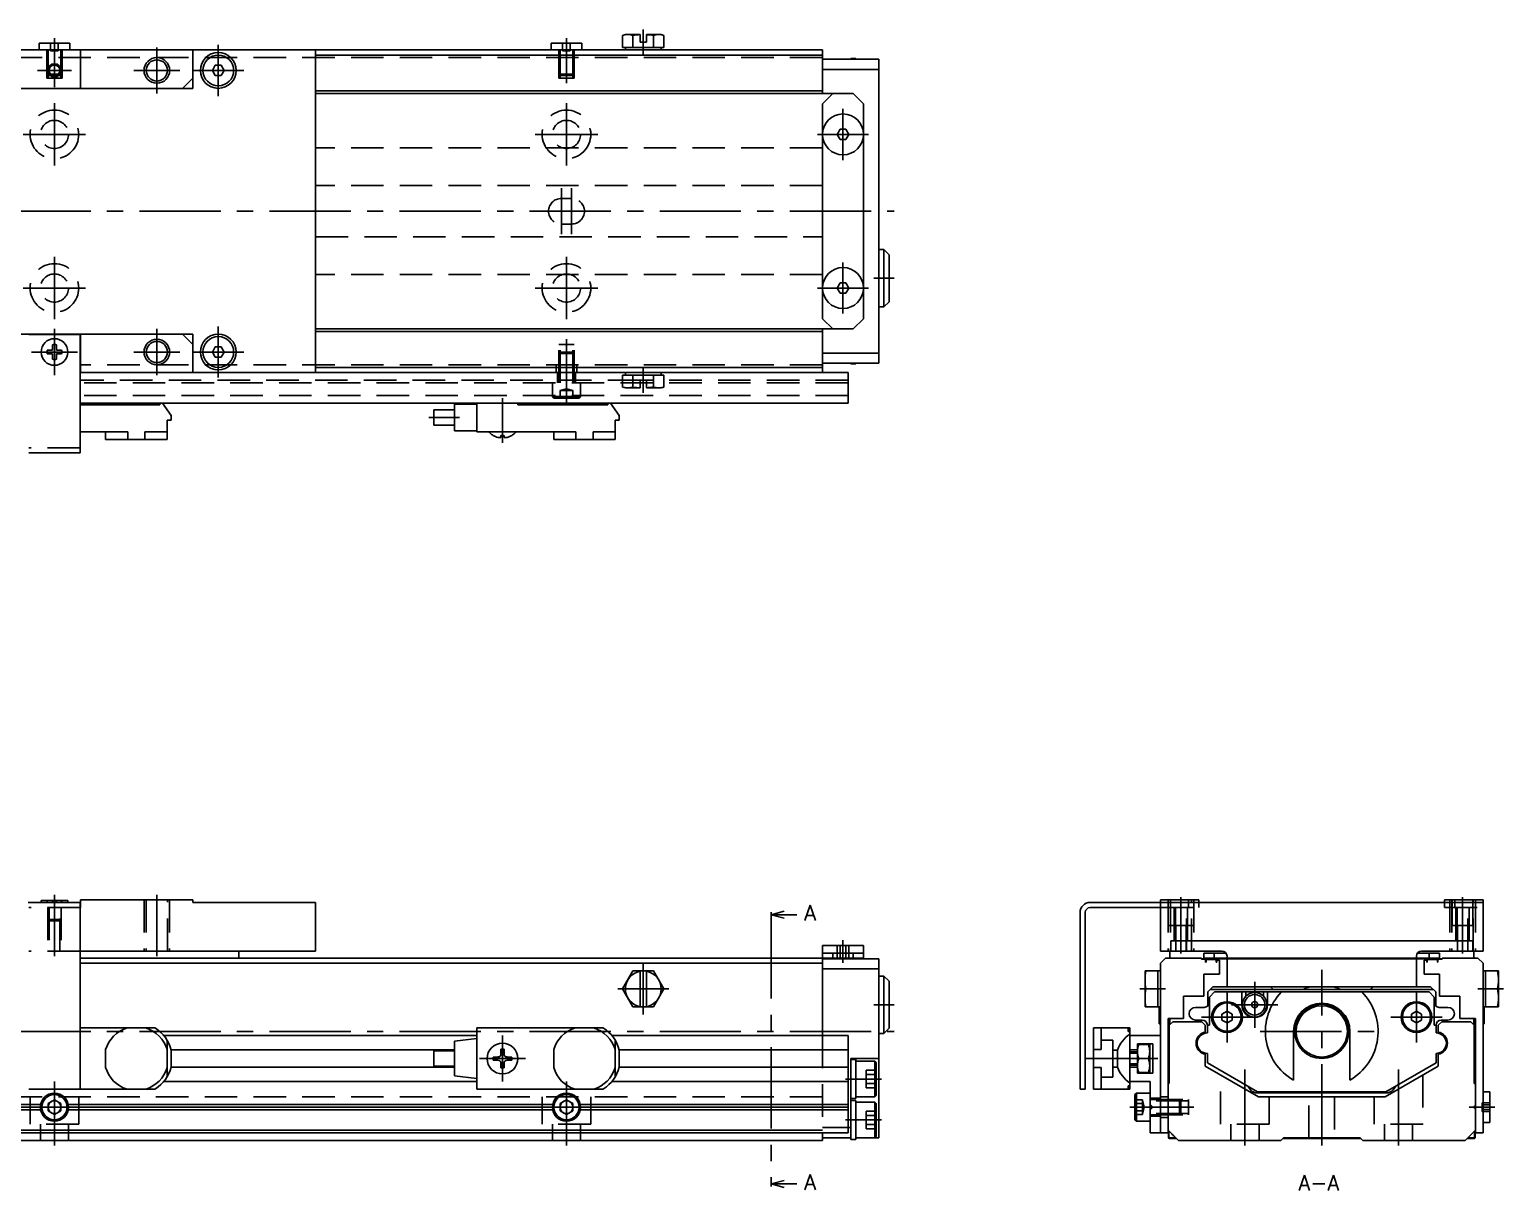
# Model space of a CAD drawing. Extents: x -1 to 611, y -8 to 227.
# Drawn here: x 323.1 to 611, y 0.2 to 227 of the extents above; entities that cross this region are included whole.
import ezdxf

# ---------------------------------------------------------------- set-up
doc = ezdxf.new("R2010")
doc.units = 0
doc.header["$LTSCALE"] = 0.5
doc.linetypes.add('CENTER', pattern=[50.8, 31.75, -6.35, 6.35, -6.35])
doc.linetypes.add('DASHED', pattern=[19.05, 12.7, -6.35])
for name, color, linetype in [('MSM_CENTER', 1, 'CENTER'), ('MSM_CONTINUOUS', 7, 'CONTINUOUS'), ('MSM_DASHED', 4, 'DASHED'), ('MSM_NARROW', 5, 'CONTINUOUS'), ('MSM_PART_NUMBER', 7, 'CONTINUOUS')]:
    doc.layers.add(name, color=color, linetype=linetype)
doc.styles.get("Standard").update_dxf_attribs({"font": 'txt.shx', "height": 1, "bigfont": 'bigfont.shx'})

msp = doc.modelspace()

# ---------------------------------------------------------------- linework, layer by layer
at = {"layer": 'MSM_CENTER'}
for p, q in [((328, 215.7), (328, 225.31)), ((428, 216.5), (428, 225.31)), ((443, 227), (443, 222)), ((348, 214.5), (348, 223.5)), ((360, 214), (360, 224)), ((324.7, 219), (331.3, 219)), ((343.5, 219), (352.5, 219)), ((355, 219), (365, 219)), ((328, 200.41), (328, 212.59)), ((428, 200.41), (428, 212.59)), ((482, 201.5), (482, 211.5)), ((321.91, 206.5), (334.09, 206.5)), ((421.91, 206.5), (434.09, 206.5)), ((477, 206.5), (487, 206.5)), ((427, 187), (427, 196)), ((429, 187), (429, 196)), ((116, 191.5), (492, 191.5)), ((328, 170.41), (328, 182.59)), ((428, 170.41), (428, 182.59)), ((482, 171.5), (482, 181.5)), ((321.91, 176.5), (334.09, 176.5)), ((421.91, 176.5), (434.09, 176.5)), ((477, 176.5), (487, 176.5)), ((488, 178.4), (492, 178.4)), ((328, 159.5), (328, 168.5)), ((348, 159.5), (348, 168.5)), ((360, 159), (360, 169)), ((428, 166.5), (428, 154)), ((323.5, 164), (332.5, 164)), ((343.5, 164), (352.5, 164)), ((355, 164), (365, 164)), ((443, 161), (443, 156.01)), ((415.5, 155), (415.5, 146.27)), ((401.1, 151.2), (407.1, 151.2)), ((328, 58), (328, 46)), ((348, 58), (348, 46)), ((548, 57.5), (548, 46.5)), ((603, 57.5), (603, 46.5)), ((468, 53.6), (468, 2)), ((482, 49.1), (482, 44.7)), ((443, 34.6), (443, 44.6)), ((575.5, 9), (575.5, 43.3)), ((562.4, 32), (562.4, 41)), ((438, 39.6), (448, 39.6)), ((545, 39.6), (540, 39.6)), ((557, 29.1), (557, 39.1)), ((594, 29.1), (594, 39.1)), ((606, 39.6), (611, 39.6)), ((488, 36.5), (492, 36.5)), ((557.9, 36.5), (566.9, 36.5)), ((552, 34.1), (562, 34.1)), ((589, 34.1), (599, 34.1)), ((116, 31.3), (492, 31.3)), ((415.5, 21.5), (415.5, 30.5)), ((563.5, 31.3), (587.5, 31.3)), ((411, 26), (420, 26)), ((543.5, 26), (529.2, 26)), ((560.5, 23.86), (560.5, 9)), ((590.5, 23.86), (590.5, 9)), ((328, 9), (328, 21.5)), ((428, 9), (428, 21.5)), ((482.5, 22), (489.5, 22)), ((323.5, 16.5), (332.5, 16.5)), ((423.5, 16.5), (432.5, 16.5)), ((550.5, 16.5), (538, 16.5)), ((604.3, 16.5), (609.3, 16.5)), ((482.5, 14), (489.5, 14))]:
    msp.add_line(p, q, dxfattribs=at)
at = {"layer": 'MSM_CONTINUOUS'}
for p, q in [((439.5, 226), (438.96, 225.85)), ((438.96, 225.85), (438.96, 223.5)), ((439.5, 226), (442.4, 226)), ((440.98, 225.85), (440.98, 223.5)), ((442.4, 226), (442.4, 224.5)), ((443.6, 224.5), (443.6, 226)), ((443.6, 226), (446.5, 226)), ((445.02, 225.85), (445.02, 223.5)), ((447.04, 225.85), (446.5, 226)), ((447.04, 225.85), (447.04, 223.5)), ((478, 223), (178, 223)), ((325, 224.3), (325, 223)), ((331, 224.3), (325, 224.3)), ((331, 223), (331, 224.3)), ((333.1, 215.5), (333.1, 223)), ((355, 223), (355, 215.5)), ((379, 160), (379, 223)), ((478, 222), (379, 222)), ((425, 224.3), (425, 223)), ((431, 224.3), (425, 224.3)), ((431, 223), (431, 224.3)), ((447.04, 223.5), (438.96, 223.5)), ((439.5, 223.5), (439.5, 223)), ((442.4, 224.5), (443.6, 224.5)), ((446.5, 223), (446.5, 223.5)), ((478, 223), (478, 214.5)), ((359.42, 220), (358.85, 219)), ((358.85, 219), (359.42, 218)), ((360.58, 220), (359.42, 220)), ((361.15, 219), (360.58, 220)), ((360.58, 218), (361.15, 219)), ((489, 221.2), (478, 221.2)), ((489, 219.2), (478, 219.2)), ((484.5, 221.3), (483.5, 221.3)), ((483.5, 221.3), (483.5, 221.2)), ((484.5, 221.3), (484.5, 221.2)), ((489, 221.2), (489, 161.8)), ((355, 217.5), (353, 215.5)), ((359.42, 218), (360.58, 218)), ((355, 215.5), (301, 215.5)), ((478, 215), (379, 215)), ((484, 214.5), (379, 214.5)), ((480, 214.5), (478, 212.5)), ((486, 212.5), (484, 214.5)), ((478, 212.5), (478, 170.5)), ((486, 170.5), (486, 212.5)), ((481.42, 207.5), (480.85, 206.5)), ((481.42, 207.5), (482.58, 207.5)), ((483.15, 206.5), (482.58, 207.5)), ((480.85, 206.5), (481.42, 205.5)), ((481.42, 205.5), (482.58, 205.5)), ((482.58, 205.5), (483.15, 206.5)), ((490, 184), (489, 184)), ((490, 184), (490, 172.8)), ((491, 183), (490, 184)), ((491, 183), (491, 173.8)), ((481.42, 177.5), (480.85, 176.5)), ((480.85, 176.5), (481.42, 175.5)), ((481.42, 177.5), (482.58, 177.5)), ((483.15, 176.5), (482.58, 177.5)), ((482.58, 175.5), (483.15, 176.5)), ((481.42, 175.5), (482.58, 175.5)), ((489, 172.8), (490, 172.8)), ((490, 172.8), (491, 173.8)), ((478, 170.5), (480, 168.5)), ((484, 168.5), (486, 170.5)), ((301, 167.5), (355, 167.5)), ((333, 167.4), (323, 167.4)), ((333, 167.4), (333, 144.3)), ((333.1, 160), (333.1, 167.5)), ((353, 167.5), (355, 165.5)), ((355, 167.5), (355, 160)), ((379, 168.5), (484, 168.5)), ((478, 168), (379, 168)), ((478, 168.5), (478, 160)), ((327.63, 164.37), (326.6, 164.37)), ((327.63, 165.4), (327.63, 164.37)), ((328.37, 164.37), (328.37, 165.4)), ((329.4, 164.37), (328.37, 164.37)), ((359.42, 165), (358.85, 164)), ((360.58, 165), (359.42, 165)), ((361.15, 164), (360.58, 165)), ((326.6, 163.63), (327.63, 163.63)), ((327.63, 163.63), (327.63, 162.6)), ((328.37, 162.6), (328.37, 163.63)), ((328.37, 163.63), (329.4, 163.63)), ((358.85, 164), (359.42, 163)), ((359.42, 163), (360.58, 163)), ((360.58, 163), (361.15, 164)), ((489, 163.8), (478, 163.8)), ((489, 161.8), (478, 161.8)), ((483.5, 161.8), (483.5, 161.7)), ((483.5, 161.7), (484.5, 161.7)), ((484.5, 161.8), (484.5, 161.7)), ((483, 160), (333, 160)), ((478, 161), (379, 161)), ((447.04, 159.5), (438.96, 159.5)), ((438.96, 157.15), (438.96, 159.5)), ((439.5, 160), (439.5, 159.5)), ((440.98, 157.15), (440.98, 159.5)), ((442.4, 158.5), (442.4, 157)), ((443.6, 158.5), (442.4, 158.5)), ((443.6, 157), (443.6, 158.5)), ((445.02, 157.15), (445.02, 159.5)), ((446.5, 159.5), (446.5, 160)), ((447.04, 157.15), (447.04, 159.5)), ((483, 160), (483, 154)), ((438.96, 157.15), (439.5, 157)), ((439.5, 157), (442.4, 157)), ((443.6, 157), (446.5, 157)), ((446.5, 157), (447.04, 157.15)), ((483, 154), (333, 154)), ((348.57, 153.7), (333, 153.7)), ((342.05, 153.7), (342.05, 154)), ((348.57, 153.7), (348.57, 154)), ((349.11, 154), (350.8, 151.6)), ((402.1, 149.7), (402.1, 152.7)), ((406.1, 152.7), (402.1, 152.7)), ((410.5, 153.8), (406.1, 153.8)), ((406.1, 148.6), (406.1, 153.8)), ((410.5, 154), (410.5, 148.4)), ((418.5, 153.7), (418.5, 154)), ((436.07, 153.7), (418.5, 153.7)), ((429.55, 153.7), (429.55, 154)), ((436.07, 153.7), (436.07, 154)), ((436.61, 154), (438.3, 151.6)), ((350, 150.7), (350, 146.9)), ((350.8, 150.7), (350, 150.7)), ((350.8, 151.6), (350.8, 150.7)), ((402.1, 149.7), (406.1, 149.7)), ((437.5, 150.7), (437.5, 146.9)), ((438.3, 150.7), (437.5, 150.7)), ((438.3, 151.6), (438.3, 150.7)), ((333, 148.4), (342.32, 148.4)), ((338, 146.9), (338, 148.4)), ((350, 146.9), (338, 146.9)), ((342.32, 146.9), (342.32, 148.4)), ((350, 148.4), (345.68, 148.4)), ((345.68, 146.9), (345.68, 148.4)), ((406.1, 148.6), (410.5, 148.6)), ((410.5, 148.4), (429.82, 148.4)), ((413.7, 147.71), (413.7, 147.7)), ((415.2, 147.71), (415.2, 147.33)), ((415.8, 147.33), (415.8, 147.71)), ((417.3, 147.7), (417.3, 147.71)), ((425.5, 146.9), (425.5, 148.4)), ((437.5, 146.9), (425.5, 146.9)), ((429.82, 146.9), (429.82, 148.4)), ((437.5, 148.4), (433.18, 148.4)), ((433.18, 146.9), (433.18, 148.4)), ((333, 144.3), (323, 144.3)), ((322.9, 56.5), (333.1, 56.5)), ((325.4, 56.9), (325.4, 56.5)), ((330.6, 56.9), (325.4, 56.9)), ((330.6, 56.5), (330.6, 56.9)), ((333, 56.5), (333, 20)), ((333, 55.5), (333.1, 55.5)), ((355, 57), (333.1, 57)), ((333.1, 55.5), (333.1, 57)), ((355, 56.5), (355, 57)), ((355, 56.5), (379, 56.5)), ((379, 56.5), (379, 47)), ((468, 54.1), (470.5, 54.77)), ((607, 56.5), (530.3, 56.5)), ((530.3, 55.5), (544, 55.5)), ((551.5, 57), (544, 57)), ((544, 47), (544, 57)), ((549.5, 56.5), (549.5, 57)), ((551.5, 56.5), (551.5, 57)), ((607, 57), (599.5, 57)), ((599.5, 56.5), (599.5, 57)), ((601.5, 56.5), (601.5, 57)), ((607, 57), (607, 47)), ((468, 54.6), (468, 53.6)), ((468, 54.1), (473, 54.1)), ((470.5, 53.43), (468, 54.1)), ((528.3, 54.5), (528.3, 20)), ((529.3, 20), (529.3, 54.5)), ((605, 49), (546, 49)), ((546, 49), (546, 47)), ((605, 47), (605, 49)), ((379, 47), (333, 47)), ((364, 47), (364, 45.6)), ((486, 48.1), (478, 48.1)), ((478, 48.1), (478, 30.5)), ((478, 46.6), (486, 46.6)), ((480, 46.6), (480, 45.6)), ((484, 46.6), (484, 45.5)), ((486, 45.5), (486, 48.1)), ((556, 47), (544, 47)), ((545.8, 45.6), (545.8, 47)), ((552.5, 46.6), (556.8, 46.6)), ((552.5, 46.6), (552.5, 45.5)), ((554.5, 46.6), (554.5, 45.6)), ((556.5, 46.87), (556.5, 46.6)), ((594.2, 46.6), (598.5, 46.6)), ((594.5, 46.6), (594.5, 46.87)), ((595, 47), (607, 47)), ((596.5, 46.6), (596.5, 45.6)), ((598.5, 46.6), (598.5, 45.5)), ((605.2, 45.6), (605.2, 47)), ((333, 45.6), (486, 45.6)), ((478, 44.6), (333, 44.6)), ((489, 45.5), (478, 45.5)), ((489, 43.5), (478, 43.5)), ((489, 45.5), (489, 10.5)), ((544, 44.6), (545, 45.6)), ((544, 11.5), (544, 44.6)), ((545, 45.6), (552, 45.6)), ((552, 45.6), (552, 45.4)), ((552, 45.5), (599, 45.5)), ((552, 45.4), (552.8, 45.4)), ((598.5, 45.6), (552.5, 45.6)), ((552.8, 45.4), (552.8, 44.85)), ((552.8, 44.85), (552.9, 44.85)), ((552.9, 44.85), (552.9, 45.35)), ((552.9, 45.35), (554.9, 45.35)), ((554.9, 45.35), (554.9, 44.85)), ((554.9, 44.85), (555, 44.85)), ((555, 45.2), (555.5, 45.2)), ((555, 44.85), (555, 45.2)), ((555.5, 45.2), (555.5, 42.5)), ((557, 46), (557, 45.6)), ((557, 45.5), (557, 40)), ((594, 45.6), (594, 46)), ((594, 40), (594, 45.5)), ((595.5, 45.2), (596, 45.2)), ((595.5, 42.5), (595.5, 45.2)), ((596, 45.2), (596, 44.85)), ((596, 44.85), (596.1, 44.85)), ((596.1, 45.35), (598.1, 45.35)), ((596.1, 44.85), (596.1, 45.35)), ((598.1, 45.35), (598.1, 44.85)), ((598.1, 44.85), (598.2, 44.85)), ((598.2, 45.4), (599, 45.4)), ((598.2, 44.85), (598.2, 45.4)), ((599, 45.6), (606, 45.6)), ((599, 45.4), (599, 45.6)), ((606, 45.6), (607, 44.6)), ((607, 44.6), (607, 11.5)), ((438.96, 39.6), (440.98, 43.1)), ((440.98, 43.1), (445.02, 43.1)), ((442.4, 43.1), (442.4, 36.1)), ((443.6, 36.1), (443.6, 43.1)), ((445.02, 43.1), (447.04, 39.6)), ((490, 42.1), (489, 42.1)), ((491, 41.1), (490, 42.1)), ((490, 42.1), (490, 30.9)), ((491, 41.1), (491, 31.9)), ((541, 43.05), (541.01, 43.1)), ((541, 36.15), (541, 43.05)), ((544, 43.1), (541.01, 43.1)), ((543.5, 43.1), (543.5, 36.1)), ((552.5, 42.5), (552.5, 38.2)), ((555.5, 42.5), (552.5, 42.5)), ((598.5, 42.5), (595.5, 42.5)), ((598.5, 38.2), (598.5, 42.5)), ((609.99, 43.1), (607, 43.1)), ((607.5, 43.1), (607.5, 36.1)), ((609.99, 43.1), (610, 43.05)), ((610, 36.15), (610, 43.05)), ((440.98, 36.1), (438.96, 39.6)), ((447.04, 39.6), (445.02, 36.1)), ((541.15, 39.6), (543.5, 39.6)), ((548.5, 38.2), (548.5, 33.8)), ((552.5, 38.2), (548.5, 38.2)), ((554.25, 40), (553.25, 39)), ((553.25, 39), (553.25, 36.29)), ((554.55, 39), (553.55, 38)), ((553.55, 38), (553.55, 32.5)), ((553.75, 39.5), (597.25, 39.5)), ((554.25, 40), (596.75, 40)), ((596.45, 39), (554.55, 39)), ((559.9, 39), (559.9, 36.5)), ((560.7, 38.19), (560.7, 39)), ((564.1, 39), (564.1, 38.19)), ((564.9, 36.5), (564.9, 39)), ((566, 39.5), (565.5, 40)), ((585.5, 40), (585, 39.5)), ((597.45, 38), (596.45, 39)), ((597.75, 39), (596.75, 40)), ((597.45, 32.5), (597.45, 38)), ((597.75, 36.29), (597.75, 39)), ((602.5, 38.2), (598.5, 38.2)), ((602.5, 33.8), (602.5, 38.2)), ((609.85, 39.6), (607.5, 39.6)), ((445.02, 36.1), (440.98, 36.1)), ((541.01, 36.1), (541, 36.15)), ((541.01, 36.1), (544, 36.1)), ((543.75, 36.1), (543.75, 32.8)), ((552.55, 36), (550.85, 36)), ((557, 35.25), (556, 34.68)), ((556, 34.68), (556, 33.52)), ((558, 34.68), (557, 35.25)), ((558, 34.68), (558, 33.52)), ((594, 35.25), (593, 34.68)), ((593, 34.68), (593, 33.52)), ((595, 34.68), (594, 35.25)), ((595, 34.68), (595, 33.52)), ((600.15, 36), (598.45, 36)), ((607, 36.1), (609.99, 36.1)), ((607.25, 36.1), (607.25, 32.8)), ((610, 36.15), (609.99, 36.1)), ((333, 32), (347.46, 32)), ((410.5, 32), (434.96, 32)), ((410.5, 32), (410.5, 20)), ((490, 30.9), (491, 31.9)), ((530.9, 20), (530.9, 32)), ((530.9, 32), (538, 32)), ((532.4, 32), (532.4, 27.75)), ((537.7, 31.3), (537.7, 32)), ((538, 32), (538, 20)), ((543.75, 32.8), (544, 32.8)), ((545.5, 33.8), (545.5, 11.5)), ((548.5, 33.8), (545.5, 33.8)), ((545.5, 31.8), (545.55, 31.8)), ((545.55, 33.8), (545.55, 21.05)), ((545.65, 21.15), (545.65, 33.8)), ((545.7, 32.5), (546.4, 33.2)), ((545.7, 21.2), (545.7, 32.5)), ((545.8, 32.6), (545.8, 33.8)), ((546.4, 33.2), (552.05, 33.2)), ((550.85, 33.5), (552.16, 33.5)), ((552.05, 33.2), (552.75, 32.5)), ((552.75, 32.5), (552.75, 31.16)), ((553.55, 32.5), (553.16, 32.5)), ((553.16, 32.5), (553.16, 31)), ((556, 33.52), (557, 32.95)), ((557, 32.95), (558, 33.52)), ((593, 33.52), (594, 32.95)), ((594, 32.95), (595, 33.52)), ((597.84, 32.5), (597.45, 32.5)), ((597.84, 31), (597.84, 32.5)), ((598.25, 32.5), (598.95, 33.2)), ((598.25, 31.16), (598.25, 32.5)), ((598.84, 33.5), (600.15, 33.5)), ((598.95, 33.2), (604.6, 33.2)), ((605.5, 33.8), (602.5, 33.8)), ((604.6, 33.2), (605.3, 32.5)), ((605.2, 32.6), (605.2, 33.8)), ((605.3, 32.5), (605.3, 21.2)), ((605.35, 33.8), (605.35, 21.15)), ((605.45, 21.05), (605.45, 33.8)), ((605.45, 31.8), (605.5, 31.8)), ((605.5, 11.5), (605.5, 33.8)), ((607, 32.8), (607.25, 32.8)), ((410.5, 30.5), (349.36, 30.5)), ((350, 29.61), (350, 22.39)), ((406.1, 29.4), (410.5, 29.9)), ((406.1, 29.4), (406.1, 22.6)), ((483, 30.5), (436.86, 30.5)), ((437.5, 29.61), (437.5, 22.39)), ((483, 30.5), (483, 11.5)), ((489, 30.9), (490, 30.9)), ((534.7, 29.61), (532.4, 29.61)), ((534.7, 22.39), (534.7, 29.61)), ((537.7, 31.3), (538, 31.3)), ((544, 30.5), (538, 30.5)), ((539.5, 28.85), (542.5, 28.85)), ((539.5, 23.15), (539.5, 28.85)), ((542.5, 28.85), (542.5, 23.15)), ((570, 21.77), (570, 31.3)), ((581, 31.3), (581, 21.77)), ((338, 27.75), (338, 24.25)), ((406.1, 27.7), (350.79, 27.7)), ((350.8, 27.66), (350.8, 24.34)), ((402.1, 24.5), (402.1, 27.5)), ((406.1, 27.5), (402.1, 27.5)), ((414.6, 26.3), (413.7, 26.3)), ((413.7, 26.3), (413.7, 25.7)), ((415.2, 27.8), (415.2, 26.9)), ((415.8, 27.8), (415.2, 27.8)), ((415.8, 26.9), (415.8, 27.8)), ((417.3, 26.3), (416.4, 26.3)), ((417.3, 25.7), (417.3, 26.3)), ((425.5, 27.75), (425.5, 24.25)), ((483, 27.7), (438.29, 27.7)), ((438.3, 27.66), (438.3, 24.34)), ((483.5, 26), (489, 26)), ((483.5, 26), (483.5, 10.2)), ((530.9, 27.75), (532.4, 27.75)), ((535.6, 27.66), (534.7, 27.66)), ((535.6, 27.66), (535.6, 24.34)), ((538, 27.7), (539.5, 27.7)), ((539.5, 27.3), (538, 27.3)), ((539.5, 28.75), (541.9, 28.75)), ((541.65, 26), (539.75, 26)), ((541.9, 28.75), (541.9, 23.25)), ((552.75, 26.84), (552.75, 24.5)), ((553.16, 27), (553.16, 25.16)), ((597.84, 25.16), (597.84, 27)), ((598.25, 24.5), (598.25, 26.84)), ((406.1, 24.3), (350.79, 24.3)), ((402.1, 24.5), (406.1, 24.5)), ((413.7, 25.7), (414.6, 25.7)), ((415.2, 25.1), (415.2, 24.2)), ((415.2, 24.2), (415.8, 24.2)), ((415.8, 24.2), (415.8, 25.1)), ((416.4, 25.7), (417.3, 25.7)), ((483, 24.3), (438.29, 24.3)), ((484.5, 25.8), (483.5, 25.8)), ((484.5, 25.8), (484.5, 18.2)), ((488.19, 25.5), (484.5, 25.5)), ((488.5, 25.19), (488.19, 25.5)), ((488.19, 25.5), (488.19, 18.5)), ((488.5, 25.19), (488.5, 18.81)), ((530.9, 24.25), (532.4, 24.25)), ((532.4, 24.25), (532.4, 20)), ((535.6, 24.34), (534.7, 24.34)), ((538, 24.7), (539.5, 24.7)), ((539.5, 24.3), (538, 24.3)), ((541.9, 23.25), (539.5, 23.25)), ((542.5, 23.15), (539.5, 23.15)), ((552.75, 24.5), (563.14, 18.5)), ((553.16, 25.16), (562.96, 19.5)), ((598.25, 24.5), (587.86, 18.5)), ((588.03, 19.5), (597.84, 25.16)), ((410.5, 21.5), (349.36, 21.5)), ((410.5, 22.1), (406.1, 22.6)), ((483, 21.5), (436.86, 21.5)), ((532.4, 22.39), (534.7, 22.39)), ((537.7, 20), (537.7, 20.7)), ((538, 20.7), (537.7, 20.7)), ((538, 21.5), (542, 21.5)), ((542, 21.5), (542, 11.5)), ((545.5, 21), (545.7, 21.2)), ((605.3, 21.2), (605.5, 21)), ((333, 20), (323, 20)), ((347.46, 20), (323, 20)), ((326.75, 17.22), (328, 17.94)), ((328, 17.94), (329.25, 17.22)), ((410.5, 20), (434.96, 20)), ((426.75, 17.22), (428, 17.94)), ((428, 17.94), (429.25, 17.22)), ((483.5, 18.2), (484.5, 18.2)), ((484.5, 17.8), (483.5, 17.8)), ((484.5, 18.5), (488.19, 18.5)), ((484.5, 17.8), (484.5, 10.2)), ((488.19, 17.5), (484.5, 17.5)), ((488.19, 18.5), (488.5, 18.81)), ((488.5, 17.19), (488.19, 17.5)), ((488.19, 17.5), (488.19, 10.5)), ((528.3, 20), (529.3, 20)), ((530.9, 20), (538, 20)), ((539, 18.95), (539.3, 19.25)), ((539, 14.05), (539, 18.95)), ((539.3, 19.25), (542, 19.25)), ((539.3, 13.75), (539.3, 19.25)), ((561.78, 19.65), (562.54, 19.3)), ((562.54, 19.3), (588.46, 19.3)), ((562.96, 19.5), (588.03, 19.5)), ((587.86, 18.5), (563.14, 18.5)), ((588.46, 19.3), (589.22, 19.65)), ((608.3, 19.5), (607, 19.5)), ((608.3, 19.5), (608.3, 13.5)), ((325.3, 17), (230.7, 17)), ((325.3, 16), (230.7, 16)), ((325.25, 16.5), (230.75, 16.5)), ((326.75, 15.78), (326.75, 17.22)), ((328, 15.06), (326.75, 15.78)), ((329.25, 15.78), (328, 15.06)), ((329.25, 17.22), (329.25, 15.78)), ((425.3, 17), (330.7, 17)), ((425.3, 16), (330.7, 16)), ((425.25, 16.5), (330.75, 16.5)), ((426.75, 15.78), (426.75, 17.22)), ((428, 15.06), (426.75, 15.78)), ((429.25, 15.78), (428, 15.06)), ((429.25, 17.22), (429.25, 15.78)), ((483, 17), (430.7, 17)), ((483, 16), (430.7, 16)), ((483, 16.5), (430.75, 16.5)), ((488.5, 17.19), (488.5, 10.81)), ((542, 17), (542.5, 16.5)), ((542.5, 16.5), (542, 16)), ((478, 12), (178, 12)), ((483.5, 12.5), (478, 12.5)), ((539.3, 13.75), (539, 14.05)), ((542, 13.75), (539.3, 13.75)), ((547.5, 10), (545.5, 12)), ((545.55, 11.95), (545.55, 10.6)), ((545.65, 10.6), (545.65, 11.85)), ((605.5, 12), (603.5, 10)), ((605.35, 11.85), (605.35, 10.6)), ((605.45, 10.6), (605.45, 11.95)), ((607, 13.5), (608.3, 13.5)), ((483, 11.5), (173, 11.5)), ((478, 10), (178, 10)), ((478, 11.5), (478, 10)), ((483.5, 10.5), (478, 10.5)), ((483.5, 10.2), (484.5, 10.2)), ((484.5, 10.5), (489, 10.5)), ((488.19, 10.5), (488.5, 10.81)), ((542, 11.5), (545.5, 11.5)), ((547, 10.5), (545.75, 10.5)), ((545.75, 10.4), (547.1, 10.4)), ((567.5, 10), (547.5, 10)), ((568, 10.5), (567.5, 10)), ((567.9, 10.4), (583.1, 10.4)), ((583, 10.5), (568, 10.5)), ((583.5, 10), (583, 10.5)), ((603.5, 10), (583.5, 10)), ((603.9, 10.4), (605.25, 10.4)), ((605.25, 10.5), (604, 10.5)), ((607, 11.5), (605.5, 11.5)), ((468, 1.5), (470.5, 2.17)), ((468, 2), (468, 1)), ((468, 1.5), (473, 1.5)), ((470.5, 0.83), (468, 1.5))]:
    msp.add_line(p, q, dxfattribs=at)
for centre, radius in [((360, 219), 3.5), ((360, 219), 3), ((328, 219), 1.06), ((348, 219), 2.07), ((482, 206.5), 4), ((482, 176.5), 4), ((360, 164), 3.5), ((360, 164), 3), ((328, 164), 2.6), ((348, 164), 2.07), ((562.4, 36.5), 2.4), ((562.4, 36.5), 2), ((557, 34.1), 3), ((557, 34.1), 2.75), ((562.4, 36.5), 0.6), ((575.5, 31.3), 5.3), ((575.5, 31.3), 5), ((594, 34.1), 3), ((594, 34.1), 2.75), ((415.5, 26), 3), ((328, 16.5), 2.75), ((328, 16.5), 2.45), ((328, 16.5), 1.25), ((428, 16.5), 2.75), ((428, 16.5), 2.45), ((428, 16.5), 1.25)]:
    msp.add_circle(centre, radius, dxfattribs=at)
for centre, radius, start, end in [((440.01, 222.14), 3.86, 90.5738, 105.7691), ((439.93, 222.14), 3.86, 74.2277, 89.4294), ((443.21, 209.49), 16.52, 92.8088, 97.7596), ((442.82, 209.83), 16.17, 82.1877, 87.2439), ((446.07, 222.14), 3.86, 90.5738, 105.7691), ((445.99, 222.14), 3.86, 74.2277, 89.4294), ((328, 164), 1.45, 165.2162, 194.7838), ((328, 164), 1.45, 75.2162, 104.7838), ((328, 164), 1.45, 345.2162, 14.7838), ((328, 164), 1.45, 255.2162, 284.7838), ((440.01, 160.86), 3.86, 254.2309, 269.4262), ((439.93, 160.86), 3.86, 270.5706, 285.7723), ((443.21, 173.51), 16.52, 262.2404, 267.1912), ((442.82, 173.17), 16.17, 272.7561, 277.8123), ((446.07, 160.86), 3.86, 254.2309, 269.4262), ((445.99, 160.86), 3.86, 270.5706, 285.7723), ((413.78, 148.88), 1, 208.9708, 226.5733), ((415.5, 150.7), 3.5, 226.5733, 239.0503), ((415.5, 150.7), 3.49, 238.9233, 255.0431), ((415.08, 149.11), 1.84, 254.7952, 267.5867), ((415.04, 147.48), 0.218, 259.7787, 315.8941), ((415.5, 150.7), 3, 264.264, 275.736), ((415.96, 147.48), 0.218, 224.1059, 280.2213), ((415.92, 149.11), 1.84, 272.4133, 285.2048), ((415.5, 150.7), 3.49, 284.9569, 301.0767), ((415.5, 150.7), 3.5, 300.9497, 313.4267), ((417.22, 148.88), 1, 313.4267, 331.0292), ((530.3, 54.5), 2, 90, 180), ((530.3, 54.5), 1, 90, 180), ((556, 46), 1, 0, 90), ((595, 46), 1, 90, 180), ((443, 39.6), 3.5, 99.8709, 260.1291), ((443, 39.6), 3.5, 279.8709, 80.1291), ((552.31, 41.29), 11.31, 170.8086, 179.713), ((552.31, 41.41), 11.31, 180.2886, 189.1898), ((598.69, 41.29), 11.31, 0.287, 9.1914), ((598.69, 41.41), 11.31, 350.8102, 359.7114), ((552.31, 37.79), 11.31, 170.8086, 179.713), ((552.31, 37.91), 11.31, 180.2886, 189.1898), ((575.5, 31.3), 11, 135.573, 240), ((562.94, 38.55), 2.95, 28.8538, 29.4409), ((575.5, 31.3), 9, 104.8351, 114.3406), ((575.5, 31.3), 9, 65.6594, 75.1649), ((575.5, 31.3), 11, 300, 44.427), ((588.06, 38.55), 2.95, 150.5591, 151.1462), ((598.69, 37.79), 11.31, 0.287, 9.1914), ((598.69, 37.91), 11.31, 350.8102, 359.7114), ((550.85, 34.75), 1.25, 90, 270), ((552.55, 37), 1, 270, 0), ((562.4, 36.5), 2.5, 180, 360), ((575.5, 31.3), 5.5, 0, 180), ((598.45, 37), 1, 180, 270), ((600.15, 34.75), 1.25, 270, 90), ((344, 26), 6.25, 106.9574, 163.7398), ((342.32, 31.5), 0.5, 90, 106.9574), ((345.68, 31.5), 0.5, 73.0426, 90), ((344, 26), 6.25, 16.2602, 73.0426), ((347.46, 31.5), 0.5, 57.7958, 90), ((344, 26), 7, 13.7291, 57.7958), ((431.5, 26), 6.25, 106.9574, 163.7398), ((429.82, 31.5), 0.5, 90, 106.9574), ((433.18, 31.5), 0.5, 73.0426, 90), ((431.5, 26), 6.25, 16.2602, 73.0426), ((434.96, 31.5), 0.5, 57.7958, 90), ((431.5, 26), 7, 13.7291, 57.7958), ((552.16, 32.5), 1, 360, 90), ((598.84, 32.5), 1, 90, 180), ((541.91, 25.3), 6.74, 125.4648, 159.4478), ((553.16, 29), 2.2, 100.7406, 259.2594), ((553.16, 29), 2, 90, 270), ((597.84, 29), 2, 270, 90), ((597.84, 29), 2.2, 280.7406, 79.2594), ((414.58, 26.92), 0.62, 271.8048, 358.1952), ((416.42, 26.92), 0.62, 181.8048, 268.1952), ((543.83, 27.31), 4.33, 160.5961, 179.1478), ((543.81, 27.44), 4.31, 180.8046, 199.4516), ((543.81, 24.56), 4.31, 160.5484, 179.1954), ((537.57, 27.31), 4.33, 0.8522, 19.4039), ((537.59, 27.44), 4.31, 340.5484, 359.1954), ((537.59, 24.56), 4.31, 0.8046, 19.4516), ((344, 26), 6.25, 196.2602, 253.0426), ((344, 26), 6.25, 286.9574, 343.7398), ((344, 26), 7, 302.2042, 346.2709), ((414.58, 25.08), 0.62, 1.8048, 88.1952), ((416.42, 25.08), 0.62, 91.8048, 178.1952), ((431.5, 26), 6.25, 196.2602, 253.0426), ((431.5, 26), 6.25, 286.9574, 343.7398), ((431.5, 26), 7, 302.2042, 346.2709), ((541.91, 26.7), 6.74, 200.5522, 234.5352), ((543.83, 24.69), 4.33, 180.8522, 199.4039), ((537.57, 24.69), 4.33, 340.5961, 359.1478), ((575.5, 31.3), 18, 216.337, 220.3155), ((575.5, 31.3), 18, 319.6845, 323.663), ((342.32, 20.5), 0.5, 253.0426, 270), ((345.68, 20.5), 0.5, 270, 286.9574), ((347.46, 20.5), 0.5, 270, 302.2042), ((429.82, 20.5), 0.5, 253.0426, 270), ((433.18, 20.5), 0.5, 270, 286.9574), ((434.96, 20.5), 0.5, 270, 302.2042), ((605.8, 16.5), 0.502, 127.162, 232.838), ((545.75, 10.6), 0.2, 180, 270), ((545.75, 10.6), 0.1, 180, 270), ((547.8, 12.5), 2, 216.8699, 233.1301), ((603.2, 12.5), 2, 306.8699, 323.1301), ((605.25, 10.6), 0.1, 270, 360), ((605.25, 10.6), 0.2, 270, 360)]:
    msp.add_arc(centre, radius, start, end, dxfattribs=at)
at = {"layer": 'MSM_DASHED'}
for p, q in [((326.5, 223), (326.5, 217.5)), ((326.77, 223), (326.77, 217.5)), ((327.25, 222.8), (327.25, 224.3)), ((328.75, 222.8), (327.25, 222.8)), ((328, 222.8), (328, 224.3)), ((328.75, 222.8), (328.75, 224.3)), ((329.23, 223), (329.23, 217.5)), ((329.5, 223), (329.5, 217.5)), ((426.5, 223), (426.5, 217.5)), ((426.77, 223), (426.77, 217.5)), ((427.25, 222.8), (427.25, 224.3)), ((428.75, 222.8), (427.25, 222.8)), ((428, 222.8), (428, 224.3)), ((428.75, 222.8), (428.75, 224.3)), ((429.23, 223), (429.23, 217.5)), ((429.5, 223), (429.5, 217.5)), ((478, 221.5), (178, 221.5)), ((326.77, 218), (326.5, 218.27)), ((326.5, 218.27), (329.5, 218.27)), ((329.5, 217.5), (326.5, 217.5)), ((329.23, 218), (326.77, 218)), ((329.23, 218), (329.5, 218.27)), ((426.77, 218), (426.5, 218.27)), ((426.5, 218.27), (429.5, 218.27)), ((429.5, 217.5), (426.5, 217.5)), ((429.23, 218), (426.77, 218)), ((429.23, 218), (429.5, 218.27)), ((478, 203.86), (379, 203.86)), ((478, 196.5), (379, 196.5)), ((429, 194), (427, 194)), ((427, 189), (429, 189)), ((379, 186.5), (478, 186.5)), ((478, 179.14), (379, 179.14)), ((426.5, 158), (426.5, 165.5)), ((429.5, 165.5), (426.5, 165.5)), ((426.77, 158), (426.77, 165.5)), ((429.23, 158), (429.23, 165.5)), ((429.5, 158), (429.5, 165.5)), ((478, 161.5), (333, 161.5)), ((426, 161.5), (426, 160)), ((426.77, 164), (426.5, 163.73)), ((426.5, 163.73), (429.5, 163.73)), ((429.23, 164), (426.77, 164)), ((429.23, 164), (429.5, 163.73)), ((430, 160), (430, 161.5)), ((442.4, 158.5), (333, 158.5)), ((426.25, 160), (426.25, 158)), ((429.75, 158), (429.75, 160)), ((483, 158.5), (443.6, 158.5)), ((483, 158), (333, 158)), ((483, 155.5), (333, 155.5)), ((425.25, 158), (425.25, 155.3)), ((428, 156.83), (426.75, 156.5)), ((426.75, 156.5), (426.75, 155)), ((426.75, 156.5), (429.25, 156.5)), ((429.25, 156.5), (428, 156.83)), ((428, 156.5), (428, 155)), ((429.25, 156.5), (429.25, 155)), ((430.75, 155.3), (430.75, 158)), ((425.25, 155.3), (425.55, 155)), ((425.25, 155.3), (430.75, 155.3)), ((425.55, 155), (430.45, 155)), ((430.45, 155), (430.75, 155.3)), ((333, 145.3), (323, 145.3)), ((333, 55.5), (323, 55.5)), ((326.55, 56.9), (326.55, 56.5)), ((326.6, 56.5), (326.6, 56.9)), ((326.7, 55.5), (326.7, 47)), ((326.94, 55.5), (326.94, 47)), ((327.63, 56.5), (327.63, 56.9)), ((328.37, 56.5), (328.37, 56.9)), ((329.06, 47), (329.06, 55.5)), ((329.3, 55.5), (329.3, 47)), ((329.4, 56.5), (329.4, 56.9)), ((329.45, 56.5), (329.45, 56.9)), ((345.5, 57), (345.5, 47)), ((345.93, 57), (345.93, 47)), ((350.07, 47), (350.07, 57)), ((350.5, 57), (350.5, 47)), ((544, 55.5), (551.5, 55.5)), ((545.5, 57), (545.5, 47)), ((545.93, 57), (545.93, 47)), ((546.7, 55.5), (546.7, 47)), ((546.94, 55.5), (546.94, 47)), ((548, 55.26), (548, 56.36)), ((549.06, 47), (549.06, 55.5)), ((549.3, 55.5), (549.3, 47)), ((549.5, 55.5), (549.5, 56.5)), ((550.07, 47), (550.07, 57)), ((550.5, 57), (550.5, 47)), ((551.5, 55.5), (551.5, 56.5)), ((599.5, 55.5), (599.5, 56.5)), ((599.5, 55.5), (607, 55.5)), ((600.5, 57), (600.5, 47)), ((600.93, 57), (600.93, 47)), ((601, 57), (601, 52)), ((601.5, 55.5), (601.5, 56.5)), ((601.7, 55.5), (601.7, 47)), ((601.94, 55.5), (601.94, 47)), ((603, 55.26), (603, 56.36)), ((604.06, 47), (604.06, 55.5)), ((604.3, 55.5), (604.3, 47)), ((605, 52), (605, 57)), ((605.07, 47), (605.07, 57)), ((605.5, 57), (605.5, 47)), ((329.3, 53.13), (326.7, 53.13)), ((326.7, 53.13), (326.94, 52.89)), ((326.94, 52.89), (329.06, 52.89)), ((329.06, 52.89), (329.3, 53.13)), ((545.5, 52), (550.5, 52)), ((547, 52), (547, 47)), ((549, 47), (549, 52)), ((605, 52), (601, 52)), ((602, 52), (602, 47)), ((604, 47), (604, 52)), ((333, 47), (323, 47)), ((480.85, 45.6), (480.85, 48.1)), ((481.42, 45.6), (481.42, 48.1)), ((482.58, 45.6), (482.58, 48.1)), ((483.15, 45.6), (483.15, 48.1)), ((548, 48.5), (548, 47.5)), ((603, 48.5), (603, 47.5)), ((478, 30.5), (478, 11.5)), ((486.5, 23.73), (488.5, 23.73)), ((486.5, 23.73), (486.5, 20.27)), ((482.5, 22), (489.5, 22)), ((486.5, 22.87), (488.5, 22.87)), ((486.5, 21.13), (488.5, 21.13)), ((486.5, 20.27), (488.5, 20.27)), ((555.75, 13.2), (555.75, 22.77)), ((595.25, 22.77), (595.25, 13.2)), ((478, 18.5), (178, 18.5)), ((323.25, 18.5), (323.25, 13.2)), ((332.75, 13.2), (332.75, 18.5)), ((423.25, 18.5), (423.25, 13.2)), ((432.75, 13.2), (432.75, 18.5)), ((540.5, 17.94), (539, 17.94)), ((540.5, 15.06), (540.5, 17.94)), ((540.5, 17.75), (540.83, 16.5)), ((544, 18.25), (542, 18.25)), ((542, 18), (549.5, 18)), ((549.5, 17.73), (542, 17.73)), ((545.5, 18.5), (544, 18.5)), ((548, 17.73), (547.73, 18)), ((547.73, 18), (547.73, 15)), ((548, 15.27), (548, 17.73)), ((549.5, 15), (549.5, 18)), ((565.25, 18.5), (565.25, 13.2)), ((573, 10.5), (573, 18.5)), ((578, 18.5), (578, 10.5)), ((585.75, 13.2), (585.75, 18.5)), ((606.8, 17.37), (608.3, 17.37)), ((606.8, 17.37), (606.8, 15.63)), ((486.5, 15.73), (488.5, 15.73)), ((486.5, 15.73), (486.5, 12.27)), ((486.5, 14.87), (488.5, 14.87)), ((540.5, 17.22), (539, 17.22)), ((540.5, 15.78), (539, 15.78)), ((540.5, 15.06), (539, 15.06)), ((540.83, 16.5), (540.5, 15.25)), ((549.5, 15.27), (542, 15.27)), ((542, 15), (549.5, 15)), ((542, 14.75), (544, 14.75)), ((544, 14.5), (545.5, 14.5)), ((548, 15.27), (547.73, 15)), ((606.8, 16.93), (608.3, 16.93)), ((606.8, 16.07), (608.3, 16.07)), ((606.8, 15.63), (608.3, 15.63)), ((332.75, 13.2), (323.25, 13.2)), ((325.25, 13.2), (325.25, 10)), ((330.75, 10), (330.75, 13.2)), ((432.75, 13.2), (423.25, 13.2)), ((425.25, 13.2), (425.25, 10)), ((430.75, 10), (430.75, 13.2)), ((486.5, 13.13), (488.5, 13.13)), ((486.5, 12.27), (488.5, 12.27)), ((565.25, 13.2), (555.75, 13.2)), ((557.75, 10), (557.75, 13.2)), ((563.25, 13.2), (563.25, 10)), ((595.25, 13.2), (585.75, 13.2)), ((587.75, 10), (587.75, 13.2)), ((593.25, 13.2), (593.25, 10))]:
    msp.add_line(p, q, dxfattribs=at)
for centre, radius in [((328, 206.5), 4.75), ((428, 206.5), 4.75), ((328, 206.5), 2.75), ((428, 206.5), 2.75), ((328, 176.5), 4.75), ((328, 176.5), 2.75), ((428, 176.5), 4.75), ((428, 176.5), 2.75)]:
    msp.add_circle(centre, radius, dxfattribs=at)
for centre, start, end in [((427, 191.5), 90, 270), ((429, 191.5), 270, 90)]:
    msp.add_arc(centre, 2.5, start, end, dxfattribs=at)
at = {"layer": 'MSM_NARROW'}
for p, q in [((546.94, 47), (546.7, 47)), ((549.06, 47), (549.3, 47)), ((601.94, 47), (601.7, 47)), ((604.06, 47), (604.3, 47)), ((538, 27.06), (539.5, 27.06)), ((538, 24.94), (539.5, 24.94))]:
    msp.add_line(p, q, dxfattribs=at)
for centre, radius in [((328, 219), 1.3), ((348, 219), 2.5), ((348, 164), 2.5)]:
    msp.add_circle(centre, radius, dxfattribs=at)

# ---------------------------------------------------------------- texts
at = {"layer": 'MSM_PART_NUMBER'}
for s, p in [('A', (474.42, 52.97)), ('A', (474.42, 0.37)), ('A-A', (570.95, 0.22))]:
    msp.add_text(s, height=3, dxfattribs=at).set_placement(p)

doc.saveas('drawing.dxf')
